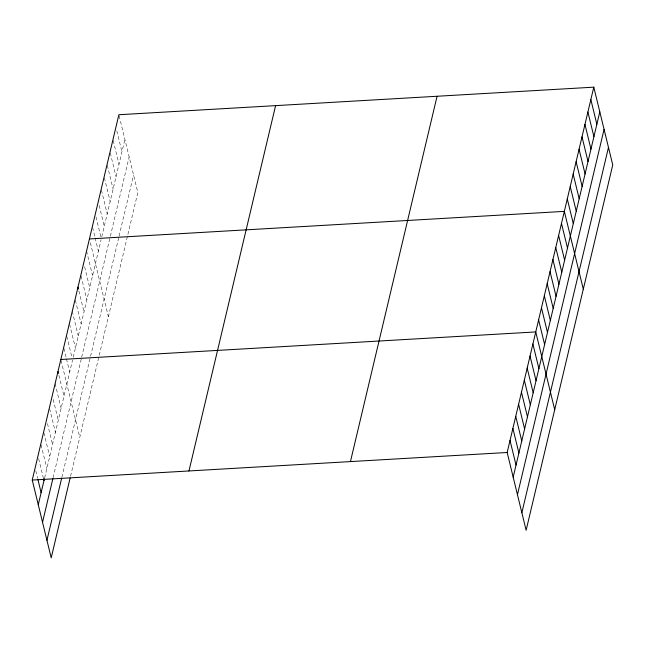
<?xml version="1.0" encoding="UTF-8"?>
<svg xmlns="http://www.w3.org/2000/svg" width="645" height="645" viewBox="0 0 645 645"><rect width="100%" height="100%" fill="white"/><g stroke="black" fill="none" stroke-linecap="round" stroke-linejoin="round"><path stroke-width="0.48" stroke-dasharray="3.23 2.42" d="M44.642 477.824L72.562 360.047M73.224 357.266L101.096 239.714M101.773 236.852L124.888 139.393M53.092 477.735L81.455 358.104M81.673 357.177L110.126 237.183M110.351 236.223L129.153 156.92M61.888 477.244L118.833 237.086M119.059 236.126L133.563 174.98M70.563 476.228L137.828 192.508L119.107 115.681M116.85 130.943L121.937 151.817M113.214 140.521L118.994 164.233M110.271 152.946L116.052 176.657M107.32 165.362L113.101 189.074M104.377 177.786L110.158 201.498M101.434 190.202L107.215 213.922M99.185 205.473L104.264 226.339M96.008 216.946L100.862 236.868M92.598 227.467L94.912 236.957M95.138 237.9L98.379 251.179M90.348 242.738L108.384 316.719M86.559 250.994L92.574 275.657M84.632 266.845L89.719 287.718M81.077 276.06L86.857 299.772M78.908 290.959L83.995 311.825M75.36 300.167L81.141 323.887M72.272 311.277L78.279 335.94M69.644 324.282L75.425 347.994M66.782 336.335L72.103 358.152M63.928 348.389L66.233 357.878M66.467 358.83L69.708 372.109M61.065 360.45L79.795 437.278M58.905 375.35L63.992 396.215M55.115 383.614L61.13 408.277M53.188 399.465L58.276 420.33M49.633 408.672L55.414 432.384M47.464 423.572L52.551 444.445M43.916 432.787L49.697 456.499M41.054 444.84L46.835 468.552M38.66 458.788L43.288 477.76M35.806 470.85L37.652 478.437"/><path stroke-width="0.97" d="M70.12 478.082L51.213 557.836L32.25 480.057L118.874 114.729L593.787 87.164L612.75 164.943L526.126 530.271L507.172 452.492L593.787 87.164M38.265 504.721L44.416 478.751M42.538 522.248L52.866 478.663M46.94 540.308L61.67 478.171M188.969 470.963L275.592 105.635M350.445 461.586L437.068 96.258M513.178 477.155L599.802 111.827M517.451 494.683L604.075 129.355M521.853 512.743L608.477 147.415M89.421 238.94L564.335 211.375L583.298 289.154M60.832 359.499L535.753 331.933L554.716 409.712M32.25 480.057L507.172 452.492M590.844 99.588L596.859 124.251M587.901 112.004L593.908 136.667M584.951 124.429L590.965 149.092M582.008 136.853L588.022 161.508M579.065 149.269L585.079 173.932M576.122 161.693L582.129 186.357M573.171 174.11L579.186 198.773M570.228 186.534L576.243 211.197M567.286 198.958L573.292 223.622M561.481 223.428L567.495 248.091M558.618 235.489L564.633 260.153M555.764 247.543L561.779 272.206M552.902 259.596L558.917 284.26M550.048 271.658L556.054 296.321M547.186 283.711L553.2 308.375M544.332 295.765L550.338 320.428M541.469 307.826L547.484 332.481M538.615 319.88L544.622 344.543M532.891 343.987L538.906 368.65M530.037 356.048L536.051 380.711M527.175 368.101L533.189 392.765M524.321 380.155L530.327 404.818M521.458 392.216L527.473 416.88M518.604 404.27L524.611 428.933M515.742 416.323L521.757 440.987M512.888 428.385L518.894 453.04M510.026 440.438L516.04 465.101M77.989 287.162L78.448 289.065M57.977 371.552L58.437 373.455M43.513 478.711L43.981 480.606M37.886 479.388L41.119 492.667"/></g></svg>
